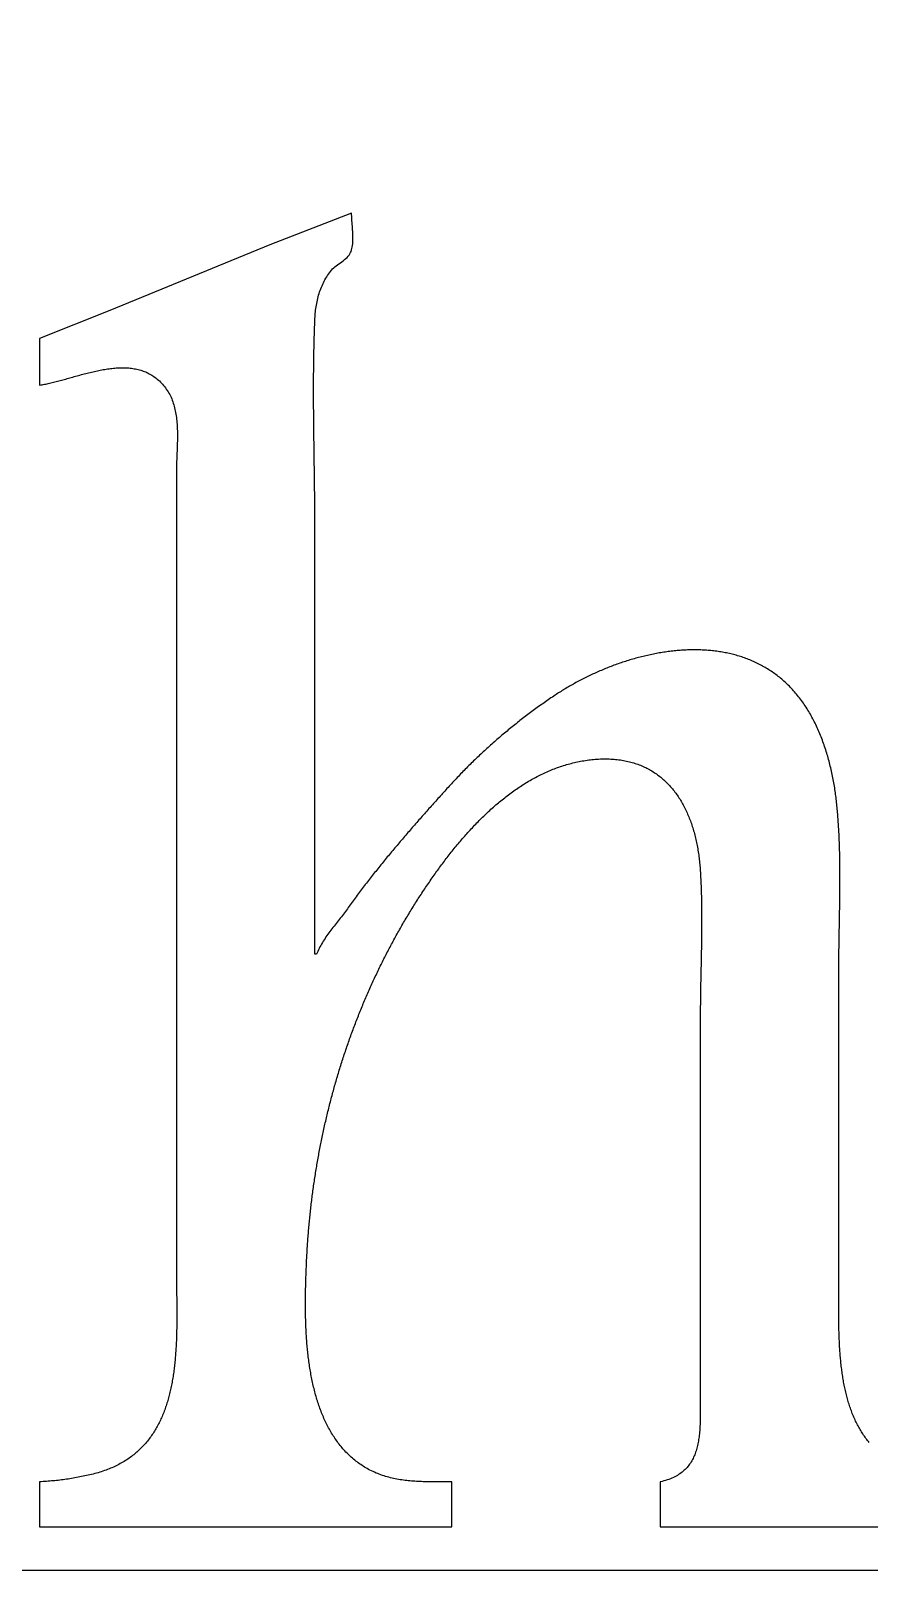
# Model space of a CAD drawing. Extents: x 0 to 3997, y 0 to 1531.
# Drawn here: x 512 to 1014, y 0 to 922 of the extents above; entities that cross this region are included whole.
import ezdxf

# ---------------------------------------------------------------- set-up
doc = ezdxf.new("R2010")
doc.units = 0
doc.layers.add('C159', color=159, linetype='CONTINUOUS')
doc.layers.add('C7', color=7, linetype='CONTINUOUS')

msp = doc.modelspace()

# ---------------------------------------------------------------- linework, layer by layer
at = {"layer": 'C159'}
for points in [[(692.0046, 778.9598), (692.6095, 779.629), (693.2833, 780.2783), (694.014, 780.9116), (694.7901, 781.5326), (695.5999, 782.1449), (696.4318, 782.7523), (697.2741, 783.3586), (698.115, 783.9674), (698.943, 784.5826), (699.7464, 785.2078), (700.5136, 785.8467), (701.2327, 786.5032), (701.8923, 787.1809), (702.4805, 787.8836), (702.9858, 788.6149), (703.3966, 789.3788), (703.7162, 790.1536), (703.9877, 790.9771), (704.2142, 791.8452), (704.3987, 792.7537), (704.5443, 793.6984), (704.6542, 794.6752), (704.7312, 795.68), (704.7785, 796.7084), (704.7993, 797.7565), (704.7964, 798.82), (704.7731, 799.8948), (704.7323, 800.9767), (704.6772, 802.0615), (704.6108, 803.1452), (704.5361, 804.2235), (704.4563, 805.2922), (704.3744, 806.3473), (704.2934, 807.3845), (704.2165, 808.3997), (704.1467, 809.3887), (704.0871, 810.3474), (704.0407, 811.2716), (704.0107, 812.1572), (704, 813), (655, 794), (559, 754.8002), (517, 738)], [(994.8294, 459), (994.7283, 459.9677), (994.6213, 460.9383), (994.5085, 461.9118), (994.3896, 462.888), (994.2648, 463.8665), (994.1339, 464.8474), (993.997, 465.8303), (993.8539, 466.8151), (993.7047, 467.8017), (993.5493, 468.7897), (993.3876, 469.7792), (993.2197, 470.7698), (993.0454, 471.7615), (992.8648, 472.7539), (992.6778, 473.747), (992.4843, 474.7405), (992.2843, 475.7344), (992.0778, 476.7283), (991.8648, 477.7222), (991.6451, 478.7157), (991.4188, 479.7089), (991.1859, 480.7014), (990.9461, 481.6931), (990.6997, 482.6839), (990.4464, 483.6734), (990.1862, 484.6617), (989.9192, 485.6484), (989.6453, 486.6334), (989.3644, 487.6165), (989.0764, 488.5975), (988.7814, 489.5763), (988.4794, 490.5527), (988.1702, 491.5264), (987.8538, 492.4974), (987.5302, 493.4654), (987.1994, 494.4302), (986.8612, 495.3917), (986.5158, 496.3498), (986.1629, 497.3041), (985.8027, 498.2545), (985.4349, 499.2009), (985.0597, 500.1431), (984.677, 501.0808), (984.2867, 502.014), (983.8887, 502.9424), (983.4832, 503.8658), (983.0699, 504.7841), (982.6488, 505.6971), (982.22, 506.6045), (981.7834, 507.5063), (981.3389, 508.4023), (980.8865, 509.2922), (980.4262, 510.1759), (979.9579, 511.0532), (979.4816, 511.9239), (978.9972, 512.7879), (978.5047, 513.6449), (978.004, 514.4948), (977.4952, 515.3374), (976.9782, 516.1725), (976.4529, 517), (975.9118, 517.8307), (975.3643, 518.6499), (974.8103, 519.4576), (974.25, 520.2539), (973.6834, 521.0388), (973.1105, 521.8124), (972.5315, 522.5746), (971.9463, 523.3257), (971.3551, 524.0656), (970.7578, 524.7943), (970.1547, 525.5119), (969.5456, 526.2185), (968.9307, 526.9141), (968.3101, 527.5988), (967.6838, 528.2726), (967.0518, 528.9356), (966.4143, 529.5878), (965.7712, 530.2292), (965.1227, 530.8599), (964.4688, 531.4801), (963.8096, 532.0896), (963.1451, 532.6886), (962.4753, 533.2771), (961.8005, 533.8551), (961.1205, 534.4228), (960.4355, 534.9801), (959.7455, 535.5272), (959.0506, 536.064), (958.3509, 536.5906), (957.6463, 537.1071), (956.9371, 537.6135), (956.2232, 538.1098), (955.5046, 538.5962), (954.7815, 539.0726), (954.054, 539.5391), (953.322, 539.9958), (952.5856, 540.4427), (951.8449, 540.8799), (951.1, 541.3073), (950.3509, 541.7252), (949.5977, 542.1334), (948.8404, 542.5321), (948.0791, 542.9213), (947.3138, 543.301), (946.5447, 543.6714), (945.7718, 544.0324), (944.9951, 544.3842), (944.2147, 544.7267), (943.4306, 545.0599), (942.643, 545.3841), (941.8518, 545.6992), (941.0572, 546.0052), (940.2592, 546.3022), (939.4579, 546.5903), (938.6533, 546.8694), (937.8454, 547.1398), (937.0344, 547.4013), (936.2204, 547.6541), (935.4032, 547.8982), (934.5831, 548.1337), (933.7601, 548.3605), (932.9342, 548.5789), (932.1056, 548.7887), (931.2742, 548.9901), (930.4401, 549.183), (929.6034, 549.3677), (928.7642, 549.544), (927.9225, 549.7121), (927.0783, 549.872), (926.2318, 550.0237), (925.383, 550.1674), (924.5319, 550.303), (923.6786, 550.4306), (922.8233, 550.5502), (921.9658, 550.662), (921.1063, 550.7659), (920.2449, 550.862), (919.3816, 550.9503), (918.5165, 551.031), (917.6496, 551.104), (916.781, 551.1694), (915.9107, 551.2273), (915.0389, 551.2776), (914.1656, 551.3206), (913.2908, 551.3561), (912.4146, 551.3842), (911.537, 551.4051), (910.6582, 551.4187), (909.7781, 551.4251), (908.8969, 551.4244), (908.0146, 551.4165), (907.1312, 551.4016), (906.2469, 551.3797), (905.3617, 551.3509), (904.4756, 551.3151), (903.5887, 551.2725), (902.701, 551.2231), (901.8127, 551.1669), (900.9238, 551.1041), (900.0343, 551.0346), (899.1443, 550.9584), (898.2539, 550.8758), (897.3631, 550.7866), (896.4721, 550.691), (895.5807, 550.5889), (894.6892, 550.4805), (893.7975, 550.3658), (892.9058, 550.2449), (892.014, 550.1177), (891.1223, 549.9844), (890.2307, 549.845), (889.3393, 549.6995), (888.4481, 549.5481), (887.5572, 549.3906), (886.6667, 549.2273), (885.7766, 549.0581), (884.8869, 548.8831), (883.9978, 548.7023), (883.1093, 548.5159), (882.2214, 548.3237), (881.3342, 548.126), (880.4479, 547.9227), (879.5623, 547.7139), (878.6777, 547.4997), (877.794, 547.28), (876.9113, 547.055), (876.0298, 546.8247), (875.1493, 546.5891), (874.2701, 546.3483), (873.3921, 546.1023), (872.5154, 545.8513), (871.6401, 545.5951), (870.7663, 545.334), (869.894, 545.0679), (869.0232, 544.7969), (868.154, 544.521), (867.2866, 544.2403), (866.4209, 543.9549), (865.5569, 543.6648), (864.6949, 543.37), (863.8348, 543.0705), (862.9766, 542.7666), (862.1205, 542.4581), (861.2666, 542.1451), (860.4147, 541.8277), (859.5652, 541.506), (858.7179, 541.18), (857.8729, 540.8497), (857.0304, 540.5151), (856.1903, 540.1765), (855.3528, 539.8337), (854.5178, 539.4868), (853.6855, 539.1359), (852.856, 538.7811), (852.0292, 538.4223), (851.2052, 538.0597), (850.3841, 537.6933), (849.566, 537.3231), (848.7509, 536.9492), (847.9389, 536.5716), (847.13, 536.1904), (846.3243, 535.8057), (845.5218, 535.4174), (844.7227, 535.0257), (843.927, 534.6305), (843.1347, 534.232), (842.3458, 533.8301), (841.5606, 533.425), (840.779, 533.0167), (840.001, 532.6052), (839.2268, 532.1906), (838.4564, 531.773), (837.6899, 531.3523), (836.9273, 530.9286), (836.1686, 530.502), (835.4141, 530.0726), (834.6636, 529.6403), (833.9173, 529.2053), (833.1752, 528.7675), (832.4374, 528.3271), (831.7039, 527.8841), (830.9748, 527.4385), (830.2503, 526.9903), (829.5302, 526.5397), (828.8147, 526.0867), (828.1039, 525.6313), (827.3978, 525.1736), (826.6965, 524.7137), (826, 524.2515), (825.1663, 523.6933), (824.3344, 523.1329), (823.5044, 522.5705), (822.6762, 522.0058), (821.8499, 521.439), (821.0253, 520.87), (820.2026, 520.2988), (819.3818, 519.7254), (818.5627, 519.1499), (817.7456, 518.5723), (816.9302, 517.9924), (816.1167, 517.4104), (815.3051, 516.8262), (814.4952, 516.2398), (813.6873, 515.6512), (812.8812, 515.0605), (812.0769, 514.4676), (811.2745, 513.8725), (810.4739, 513.2753), (809.6752, 512.6758), (808.8784, 512.0742), (808.0834, 511.4704), (807.2903, 510.8644), (806.4991, 510.2563), (805.7097, 509.6459), (804.9222, 509.0334), (804.1365, 508.4187), (803.3527, 507.8018), (802.5708, 507.1827), (801.7908, 506.5614), (801.0127, 505.938), (800.2364, 505.3123), (799.462, 504.6845), (798.6895, 504.0545), (797.9189, 503.4222), (797.1501, 502.7878), (796.3833, 502.1512), (795.6183, 501.5124), (794.8552, 500.8714), (794.0941, 500.2282), (793.3348, 499.5828), (792.5774, 498.9353), (791.8219, 498.2855), (791.0683, 497.6335), (790.3167, 496.9793), (789.5669, 496.323), (788.819, 495.6644), (788.073, 495.0036), (787.329, 494.3406), (786.5868, 493.6754), (785.8466, 493.0081), (785.1083, 492.3385), (784.3719, 491.6667), (783.6374, 490.9927), (782.9049, 490.3164), (782.1742, 489.638), (781.4455, 488.9574), (780.7187, 488.2746), (779.9939, 487.5895), (779.2709, 486.9023), (778.5499, 486.2128), (777.8309, 485.5211), (777.1138, 484.8272), (776.3986, 484.1311), (775.6853, 483.4328), (774.974, 482.7322), (774.2646, 482.0295), (773.5572, 481.3245), (772.8517, 480.6173), (772.1482, 479.9079), (771.4466, 479.1963), (770.747, 478.4824), (770.0493, 477.7664), (769.3536, 477.0481), (768.6598, 476.3276), (767.968, 475.6048), (767.2781, 474.8798), (766.5903, 474.1527), (765.9043, 473.4232), (765.2204, 472.6916), (764.5384, 471.9577), (763.8584, 471.2216), (763.1803, 470.4833), (762.5042, 469.7427), (761.8302, 469), (761.154, 468.2525), (760.4781, 467.5049), (759.8024, 466.7572), (759.127, 466.0093), (758.4518, 465.2612), (757.777, 464.5129), (757.1024, 463.7645), (756.4282, 463.0158), (755.7543, 462.2668), (755.0808, 461.5177), (754.4076, 460.7682), (753.7349, 460.0185), (753.0625, 459.2685), (752.3906, 458.5181), (751.719, 457.7675), (751.048, 457.0165), (750.3774, 456.2651), (749.7073, 455.5134), (749.0377, 454.7613), (748.3686, 454.0088), (747.7001, 453.2559), (747.0321, 452.5025), (746.3646, 451.7487), (745.6978, 450.9945), (745.0315, 450.2398), (744.3658, 449.4846), (743.7008, 448.7288), (743.0364, 447.9726), (742.3727, 447.2159), (741.7097, 446.4586), (741.0473, 445.7007), (740.3857, 444.9422), (739.7248, 444.1832), (739.0646, 443.4236), (738.4052, 442.6633), (737.7465, 441.9024), (737.0887, 441.1409), (736.4316, 440.3786), (735.7754, 439.6157), (735.12, 438.8522), (734.4654, 438.0879), (733.8117, 437.3228), (733.1589, 436.5571), (732.507, 435.7906), (731.856, 435.0233), (731.206, 434.2552), (730.5569, 433.4864), (729.9088, 432.7167), (729.2616, 431.9462), (728.6154, 431.1748), (727.9703, 430.4026), (727.3262, 429.6295), (726.6831, 428.8556), (726.0411, 428.0807), (725.4001, 427.3049), (724.7603, 426.5282), (724.1216, 425.7506), (723.4839, 424.9719), (722.8475, 424.1923), (722.2121, 423.4118), (721.578, 422.6302), (720.945, 421.8476), (720.3133, 421.0639), (719.6828, 420.2792), (719.0535, 419.4934), (718.4254, 418.7066), (717.7986, 417.9187), (717.1731, 417.1296), (716.5489, 416.3395), (715.9261, 415.5482), (715.3045, 414.7557), (714.6843, 413.9621), (714.0655, 413.1673), (713.448, 412.3713), (712.832, 411.574), (712.2173, 410.7756), (711.6041, 409.9759), (710.9923, 409.175), (710.382, 408.3728), (709.7732, 407.5692), (709.1659, 406.7644), (708.56, 405.9583), (707.9557, 405.1509), (707.3529, 404.3421), (706.7517, 403.5319), (706.1521, 402.7204), (705.554, 401.9075), (704.9576, 401.0932), (704.3627, 400.2774), (703.7696, 399.4602), (703.178, 398.6416), (702.5881, 397.8215), (702, 397), (701.4371, 396.2204), (700.8623, 395.44), (700.2767, 394.6585), (699.6815, 393.8757), (699.0777, 393.0915), (698.4666, 392.3057), (697.8492, 391.5181), (697.2268, 390.7287), (696.6004, 389.9372), (695.9712, 389.1435), (695.3403, 388.3473), (694.7089, 387.5486), (694.0781, 386.7472), (693.4491, 385.9429), (692.823, 385.1356), (692.201, 384.325), (691.5842, 383.5111), (690.9737, 382.6936), (690.3706, 381.8725), (689.7762, 381.0474), (689.1916, 380.2184), (688.6179, 379.3851), (688.0562, 378.5475), (687.5077, 377.7054), (686.9736, 376.8586), (686.4549, 376.007), (685.9529, 375.1503), (685.4686, 374.2885), (685.0032, 373.4214), (684.5579, 372.5487), (684.1338, 371.6704), (683.732, 370.7863), (683.3536, 369.8962), (683, 369), (682, 369), (682, 623), (681.9996, 623.9969), (681.9986, 624.994), (681.997, 625.9912), (681.9947, 626.9886), (681.9919, 627.9862), (681.9884, 628.9839), (681.9844, 629.9818), (681.9798, 630.9798), (681.9747, 631.978), (681.969, 632.9763), (681.9628, 633.9747), (681.9562, 634.9733), (681.949, 635.972), (681.9414, 636.9708), (681.9333, 637.9698), (681.9248, 638.9689), (681.9159, 639.9681), (681.9066, 640.9674), (681.8969, 641.9669), (681.8869, 642.9664), (681.8764, 643.9661), (681.8657, 644.9659), (681.8546, 645.9657), (681.8432, 646.9657), (681.8316, 647.9658), (681.8196, 648.966), (681.8075, 649.9663), (681.795, 650.9666), (681.7824, 651.9671), (681.7695, 652.9676), (681.7564, 653.9682), (681.7432, 654.9689), (681.7298, 655.9697), (681.7163, 656.9706), (681.7026, 657.9715), (681.6888, 658.9725), (681.6749, 659.9736), (681.661, 660.9747), (681.647, 661.9759), (681.6329, 662.9772), (681.6188, 663.9785), (681.6047, 664.9798), (681.5905, 665.9812), (681.5764, 666.9827), (681.5624, 667.9842), (681.5483, 668.9858), (681.5344, 669.9873), (681.5205, 670.989), (681.5067, 671.9906), (681.493, 672.9923), (681.4795, 673.994), (681.4661, 674.9958), (681.4528, 675.9975), (681.4398, 676.9993), (681.4269, 678.0011), (681.4142, 679.0029), (681.4018, 680.0048), (681.3896, 681.0066), (681.3776, 682.0085), (681.3659, 683.0103), (681.3545, 684.0122), (681.3435, 685.014), (681.3327, 686.0159), (681.3223, 687.0177), (681.3122, 688.0195), (681.3024, 689.0214), (681.2931, 690.0232), (681.2842, 691.0249), (681.2757, 692.0267), (681.2676, 693.0284), (681.2599, 694.0302), (681.2528, 695.0318), (681.2461, 696.0335), (681.2399, 697.0351), (681.2342, 698.0367), (681.229, 699.0382), (681.2244, 700.0397), (681.2203, 701.0412), (681.2168, 702.0426), (681.2139, 703.044), (681.2116, 704.0453), (681.21, 705.0465), (681.209, 706.0477), (681.2086, 707.0488), (681.2089, 708.0499), (681.2099, 709.0509), (681.2116, 710.0518), (681.214, 711.0526), (681.2171, 712.0534), (681.221, 713.0541), (681.2257, 714.0547), (681.2311, 715.0553), (681.2374, 716.0557), (681.2444, 717.0561), (681.2523, 718.0563), (681.261, 719.0565), (681.2706, 720.0566), (681.2811, 721.0566), (681.2925, 722.0564), (681.3048, 723.0562), (681.318, 724.0559), (681.3322, 725.0554), (681.3473, 726.0548), (681.3634, 727.0541), (681.3804, 728.0533), (681.3985, 729.0524), (681.4176, 730.0514), (681.4378, 731.0502), (681.459, 732.0489), (681.4813, 733.0474), (681.5046, 734.0459), (681.5291, 735.0441), (681.5547, 736.0423), (681.5814, 737.0403), (681.6092, 738.0381), (681.6383, 739.0358), (681.6685, 740.0334), (681.6999, 741.0308), (681.7326, 742.028), (681.7664, 743.0251), (681.8015, 744.022), (681.8379, 745.0188), (681.8755, 746.0154), (681.9145, 747.0118), (681.9547, 748.008), (681.9963, 749.0041), (682.0393, 750), (682.0906, 751.0058), (682.1566, 752.0117), (682.2378, 753.017), (682.3344, 754.0214), (682.4468, 755.0243), (682.5753, 756.0253), (682.7202, 757.0237), (682.8819, 758.0192), (683.0607, 759.0112), (683.257, 759.9993), (683.4711, 760.983), (683.7032, 761.9616), (683.9539, 762.9349), (684.2233, 763.9022), (684.5119, 764.8631), (684.8199, 765.8171), (685.1477, 766.7636), (685.4957, 767.7023), (685.8641, 768.6325), (686.2534, 769.5538), (686.6637, 770.4658), (687.0956, 771.3679), (687.5493, 772.2595), (688.0251, 773.1403), (688.5235, 774.0098), (689.0446, 774.8673), (689.589, 775.7125), (690.1568, 776.5449), (690.7484, 777.3639), (691.3642, 778.169), (692.0046, 778.9599)], [(517, 738), (517, 710), (517.7143, 710.1115), (518.4368, 710.2332), (519.1671, 710.3646), (519.9052, 710.5054), (520.6508, 710.655), (521.4036, 710.813), (522.1636, 710.9791), (522.9304, 711.1529), (523.7039, 711.3339), (524.4838, 711.5216), (525.27, 711.7158), (526.0622, 711.916), (526.8602, 712.1217), (527.6639, 712.3326), (528.473, 712.5482), (529.2873, 712.7681), (530.1066, 712.9919), (530.9307, 713.2193), (531.7594, 713.4497), (532.5925, 713.6827), (533.4297, 713.918), (534.2709, 714.1552), (535.1159, 714.3938), (535.9644, 714.6333), (536.8163, 714.8735), (537.6713, 715.1138), (538.5292, 715.3539), (539.3898, 715.5934), (540.2529, 715.8317), (541.1184, 716.0686), (541.9859, 716.3036), (542.8554, 716.5363), (543.7265, 716.7662), (544.5991, 716.993), (545.4729, 717.2163), (546.3478, 717.4356), (547.2236, 717.6505), (548.1, 717.8606), (548.9768, 718.0654), (549.8539, 718.2647), (550.7309, 718.4579), (551.6078, 718.6446), (552.4843, 718.8245), (553.3602, 718.9971), (554.2353, 719.1619), (555.1093, 719.3187), (555.9822, 719.4669), (556.8536, 719.6062), (557.7233, 719.7361), (558.5912, 719.8563), (559.4571, 719.9662), (560.3206, 720.0656), (561.1818, 720.1539), (562.0402, 720.2308), (562.8957, 720.2958), (563.7482, 720.3486), (564.5973, 720.3887), (565.4429, 720.4157), (566.2848, 720.4292), (567.1228, 720.4288), (567.9567, 720.4141), (568.7862, 720.3845), (569.6112, 720.3399), (570.4314, 720.2796), (571.2466, 720.2034), (572.0567, 720.1107), (572.8613, 720.0012), (573.6604, 719.8745), (574.4537, 719.7301), (575.2411, 719.5677), (576.0221, 719.3867), (576.7968, 719.1869), (577.5649, 718.9678), (578.3261, 718.7289), (579.0802, 718.4699), (579.8272, 718.1903), (580.5666, 717.8898), (581.2984, 717.5679), (582.0224, 717.2241), (582.7382, 716.8582), (583.4458, 716.4696), (584.1449, 716.058), (584.8352, 715.623), (585.5167, 715.164), (586.189, 714.6808), (586.852, 714.1728), (587.5055, 713.6398), (588.1493, 713.0812), (588.783, 712.4967), (589.4067, 711.8858), (590.02, 711.2481), (590.6227, 710.5833), (591.2146, 709.8908), (591.7955, 709.1703), (592.3653, 708.4214), (592.9236, 707.6437), (593.4703, 706.8367), (594.0053, 706), (594.4833, 705.2), (594.9343, 704.384), (595.3592, 703.5526), (595.7585, 702.7063), (596.1331, 701.8458), (596.4836, 700.9717), (596.8108, 700.0845), (597.1153, 699.1849), (597.3979, 698.2735), (597.6594, 697.3508), (597.9004, 696.4175), (598.1216, 695.4742), (598.3238, 694.5214), (598.5077, 693.5598), (598.674, 692.59), (598.8235, 691.6125), (598.9568, 690.628), (599.0747, 689.6371), (599.1778, 688.6403), (599.267, 687.6383), (599.3429, 686.6317), (599.4062, 685.621), (599.4577, 684.6069), (599.4981, 683.5899), (599.5281, 682.5708), (599.5484, 681.55), (599.5598, 680.5281), (599.5629, 679.5058), (599.5586, 678.4837), (599.5474, 677.4624), (599.5301, 676.4424), (599.5075, 675.4243), (599.4802, 674.4089), (599.449, 673.3966), (599.4147, 672.3881), (599.3778, 671.3839), (599.3392, 670.3847), (599.2995, 669.3911), (599.2595, 668.4036), (599.2199, 667.4229), (599.1814, 666.4496), (599.1447, 665.4842), (599.1106, 664.5274), (599.0798, 663.5797), (599.053, 662.6418), (599.0309, 661.7143), (599.0142, 660.7978), (599.0036, 659.8928), (599, 659), (599, 553), (599, 179), (599.0006, 178.1737), (599.0026, 177.3437), (599.0058, 176.51), (599.0102, 175.6726), (599.0156, 174.8318), (599.0219, 173.9875), (599.029, 173.1398), (599.0369, 172.2889), (599.0454, 171.4349), (599.0545, 170.5778), (599.0641, 169.7176), (599.0741, 168.8546), (599.0843, 167.9888), (599.0947, 167.1203), (599.1052, 166.2492), (599.1157, 165.3755), (599.1261, 164.4993), (599.1363, 163.6209), (599.1463, 162.7401), (599.1558, 161.8572), (599.1649, 160.9722), (599.1734, 160.0852), (599.1813, 159.1963), (599.1884, 158.3055), (599.1947, 157.4131), (599.2, 156.519), (599.2043, 155.6233), (599.2075, 154.7262), (599.2094, 153.8278), (599.2101, 152.928), (599.2093, 152.0271), (599.207, 151.1251), (599.2031, 150.222), (599.1976, 149.3181), (599.1902, 148.4133), (599.181, 147.5078), (599.1698, 146.6016), (599.1566, 145.6949), (599.1412, 144.7877), (599.1235, 143.8801), (599.1035, 142.9723), (599.081, 142.0642), (599.056, 141.156), (599.0284, 140.2478), (598.9981, 139.3397), (598.965, 138.4317), (598.9289, 137.524), (598.8899, 136.6166), (598.8477, 135.7097), (598.8024, 134.8032), (598.7537, 133.8974), (598.7017, 132.9923), (598.6463, 132.0879), (598.5872, 131.1845), (598.5245, 130.282), (598.4581, 129.3806), (598.3878, 128.4803), (598.3136, 127.5812), (598.2353, 126.6835), (598.1529, 125.7872), (598.0663, 124.8924), (597.9754, 123.9992), (597.8801, 123.1076), (597.7802, 122.2179), (597.6758, 121.33), (597.5667, 120.4441), (597.4528, 119.5602), (597.334, 118.6785), (597.2103, 117.799), (597.0815, 116.9218), (596.9475, 116.047), (596.8083, 115.1746), (596.6637, 114.3049), (596.5137, 113.4379), (596.3582, 112.5736), (596.197, 111.7122), (596.0301, 110.8537), (595.8574, 109.9982), (595.6788, 109.1459), (595.4942, 108.2968), (595.3035, 107.4509), (595.1066, 106.6085), (594.9034, 105.7696), (594.6939, 104.9342), (594.4779, 104.1025), (594.2553, 103.2745), (594.026, 102.4504), (593.79, 101.6302), (593.5472, 100.8141), (593.2974, 100.002), (593.0406, 99.1942), (592.7766, 98.3906), (592.5055, 97.5914), (592.227, 96.7967), (591.9411, 96.0065), (591.6477, 95.221), (591.3468, 94.4403), (591.0381, 93.6643), (590.7216, 92.8933), (590.3973, 92.1273), (590.065, 91.3664), (589.7246, 90.6107), (589.3761, 89.8602), (589.0193, 89.1152), (588.6542, 88.3755), (588.2807, 87.6415), (587.8986, 86.913), (587.5079, 86.1903), (587.1084, 85.4734), (586.7002, 84.7624), (586.283, 84.0575), (585.8569, 83.3586), (585.4216, 82.6658), (584.9771, 81.9794), (584.5234, 81.2993), (584.0603, 80.6256), (583.5877, 79.9585), (583.1056, 79.298), (582.6138, 78.6442), (582.1123, 77.9972), (581.6009, 77.3571), (581.0795, 76.724), (580.5482, 76.098), (580.0067, 75.4791), (579.455, 74.8675), (578.8929, 74.2633), (578.3205, 73.6664), (577.7376, 73.0771), (577.144, 72.4954), (576.5398, 71.9214), (575.9248, 71.3552), (575.2989, 70.7969), (574.6621, 70.2466), (574.0142, 69.7043), (573.3551, 69.1702), (572.6848, 68.6443), (572.0031, 68.1267), (571.31, 67.6176), (570.6053, 67.1169), (569.8891, 66.6249), (569.1611, 66.1416), (568.4213, 65.667), (567.6696, 65.2013), (566.9059, 64.7446), (566.1301, 64.2969), (565.3421, 63.8584), (564.5418, 63.4291), (563.7291, 63.0091), (562.904, 62.5985), (562.0663, 62.1974), (561.216, 61.8059), (560.3529, 61.4241), (559.4769, 61.0521), (558.5881, 60.6899), (557.6861, 60.3377), (556.7711, 59.9955), (555.8428, 59.6634), (554.9013, 59.3415), (553.9463, 59.03), (552.9778, 58.7288), (551.9957, 58.4381), (551, 58.1581), (550.0304, 57.8963), (549.0573, 57.6415), (548.0808, 57.3937), (547.101, 57.1527), (546.1181, 56.9185), (545.1324, 56.6912), (544.1438, 56.4707), (543.1526, 56.257), (542.159, 56.05), (541.1632, 55.8498), (540.1652, 55.6563), (539.1652, 55.4694), (538.1635, 55.2892), (537.1601, 55.1157), (536.1553, 54.9487), (535.1491, 54.7884), (534.1419, 54.6346), (533.1336, 54.4873), (532.1245, 54.3466), (531.1147, 54.2123), (530.1045, 54.0845), (529.0939, 53.9632), (528.0832, 53.8482), (527.0724, 53.7397), (526.0618, 53.6375), (525.0515, 53.5416), (524.0417, 53.4521), (523.0325, 53.3688), (522.0241, 53.2918), (521.0167, 53.2211), (520.0104, 53.1565), (519.0054, 53.0982), (518.0019, 53.046), (517, 53), (517, 26), (764, 26), (764, 53), (762.996, 52.9988), (761.9916, 52.9958), (760.9868, 52.9913), (759.9818, 52.9858), (758.9766, 52.9798), (757.9714, 52.9739), (756.9661, 52.9684), (755.9609, 52.9638), (754.9559, 52.9607), (753.9512, 52.9595), (752.9468, 52.9606), (751.9428, 52.9647), (750.9395, 52.9721), (749.9367, 52.9833), (748.9346, 52.9988), (747.9334, 53.0191), (746.933, 53.0447), (745.9336, 53.076), (744.9353, 53.1136), (743.9381, 53.1579), (742.9422, 53.2093), (741.9476, 53.2684), (740.9544, 53.3357), (739.9627, 53.4116), (738.9727, 53.4966), (737.9843, 53.5912), (736.9977, 53.6958), (736.0129, 53.811), (735.0302, 53.9372), (734.0494, 54.075), (733.0708, 54.2247), (732.0944, 54.3868), (731.1203, 54.562), (730.1486, 54.7505), (729.1794, 54.953), (728.2128, 55.1698), (727.2488, 55.4015), (726.2876, 55.6485), (725.3293, 55.9114), (724.3738, 56.1906), (723.4214, 56.4865), (722.4721, 56.7997), (721.5259, 57.1307), (720.5831, 57.4798), (719.6436, 57.8477), (718.7076, 58.2348), (717.7752, 58.6415), (716.8463, 59.0684), (715.9212, 59.5159), (715, 59.9845), (714.1763, 60.4227), (713.364, 60.8723), (712.5632, 61.3334), (711.7736, 61.8056), (710.9953, 62.289), (710.2281, 62.7833), (709.472, 63.2885), (708.7268, 63.8044), (707.9926, 64.3309), (707.2692, 64.8679), (706.5566, 65.4153), (705.8547, 65.9729), (705.1633, 66.5406), (704.4825, 67.1183), (703.8122, 67.7059), (703.1522, 68.3032), (702.5026, 68.9101), (701.8631, 69.5265), (701.2338, 70.1522), (700.6146, 70.7872), (700.0053, 71.4314), (699.406, 72.0845), (698.8165, 72.7465), (698.2368, 73.4172), (697.6667, 74.0965), (697.1063, 74.7844), (696.5553, 75.4806), (696.0139, 76.1851), (695.4818, 76.8977), (694.959, 77.6183), (694.4455, 78.3468), (693.941, 79.083), (693.4457, 79.8269), (692.9593, 80.5782), (692.4819, 81.337), (692.0133, 82.103), (691.5534, 82.8761), (691.1023, 83.6563), (690.6597, 84.4433), (690.2257, 85.2371), (689.8001, 86.0376), (689.3829, 86.8445), (688.974, 87.6578), (688.5734, 88.4774), (688.1808, 89.3032), (687.7964, 90.1349), (687.4199, 90.9726), (687.0514, 91.816), (686.6906, 92.6651), (686.3377, 93.5197), (685.9924, 94.3797), (685.6548, 95.2449), (685.3246, 96.1153), (685.0019, 96.9908), (684.6866, 97.8711), (684.3786, 98.7562), (684.0779, 99.646), (683.7842, 100.5403), (683.4977, 101.439), (683.2181, 102.342), (682.9454, 103.2491), (682.6796, 104.1603), (682.4205, 105.0754), (682.1682, 105.9942), (681.9224, 106.9168), (681.6832, 107.8428), (681.4504, 108.7723), (681.224, 109.7051), (681.0039, 110.641), (680.79, 111.58), (680.5822, 112.5219), (680.3806, 113.4666), (680.1849, 114.4139), (679.9951, 115.3638), (679.8112, 116.3161), (679.633, 117.2707), (679.4606, 118.2275), (679.2937, 119.1864), (679.1323, 120.1471), (678.9765, 121.1097), (678.8259, 122.0739), (678.6807, 123.0397), (678.5407, 124.0069), (678.4059, 124.9755), (678.2761, 125.9452), (678.1514, 126.9159), (678.0315, 127.8876), (677.9165, 128.8601), (677.8062, 129.8333), (677.7006, 130.8071), (677.5996, 131.7813), (677.5032, 132.7558), (677.4112, 133.7304), (677.3236, 134.7052), (677.2403, 135.6799), (677.1612, 136.6544), (677.0863, 137.6286), (677.0154, 138.6024), (676.9485, 139.5756), (676.8856, 140.5481), (676.8264, 141.5199), (676.7711, 142.4907), (676.7194, 143.4604), (676.6713, 144.429), (676.6268, 145.3963), (676.5857, 146.3621), (676.548, 147.3264), (676.5136, 148.2891), (676.4824, 149.2499), (676.4544, 150.2088), (676.4294, 151.1657), (676.4074, 152.1204), (676.3883, 153.0728), (676.3721, 154.0228), (676.3587, 154.9703), (676.3479, 155.9151), (676.3397, 156.8571), (676.3341, 157.7962), (676.3309, 158.7322), (676.3301, 159.6651), (676.3316, 160.5947), (676.3353, 161.521), (676.3412, 162.4436), (676.3491, 163.3627), (676.359, 164.2779), (676.3709, 165.1892), (676.3846, 166.0965), (676.4, 166.9997), (676.4172, 167.8986), (676.4359, 168.7931), (676.4562, 169.683), (676.4779, 170.5683), (676.501, 171.4489), (676.5254, 172.3245), (676.551, 173.1951), (676.5778, 174.0606), (676.6056, 174.9208), (676.6345, 175.7756), (676.6642, 176.6249), (676.6948, 177.4686), (676.7262, 178.3065), (676.7582, 179.1385), (676.7909, 179.9645), (676.8241, 180.7844), (676.8577, 181.598), (676.8917, 182.4052), (676.926, 183.2059), (676.9606, 184), (677.0048, 184.9874), (677.0511, 185.9748), (677.0994, 186.9621), (677.1497, 187.9493), (677.202, 188.9364), (677.2564, 189.9234), (677.3128, 190.9103), (677.3712, 191.8972), (677.4316, 192.8838), (677.494, 193.8704), (677.5585, 194.8568), (677.625, 195.8432), (677.6936, 196.8293), (677.7642, 197.8154), (677.8368, 198.8013), (677.9114, 199.787), (677.9881, 200.7726), (678.0668, 201.7581), (678.1475, 202.7433), (678.2302, 203.7284), (678.315, 204.7133), (678.4019, 205.6981), (678.4907, 206.6827), (678.5816, 207.667), (678.6746, 208.6512), (678.7696, 209.6352), (678.8666, 210.619), (678.9656, 211.6025), (679.0667, 212.5859), (679.1699, 213.569), (679.2751, 214.5519), (679.3823, 215.5346), (679.4916, 216.517), (679.6029, 217.4992), (679.7162, 218.4812), (679.8317, 219.4629), (679.9491, 220.4444), (680.0686, 221.4256), (680.1902, 222.4065), (680.3138, 223.3872), (680.4394, 224.3676), (680.5671, 225.3477), (680.6968, 226.3275), (680.8286, 227.3071), (680.9625, 228.2863), (681.0984, 229.2653), (681.2364, 230.2439), (681.3764, 231.2222), (681.5185, 232.2003), (681.6626, 233.178), (681.8088, 234.1554), (681.957, 235.1324), (682.1073, 236.1091), (682.2597, 237.0855), (682.4141, 238.0615), (682.5706, 239.0372), (682.7291, 240.0126), (682.8897, 240.9875), (683.0524, 241.9621), (683.2172, 242.9364), (683.384, 243.9103), (683.5528, 244.8837), (683.7238, 245.8568), (683.8968, 246.8296), (684.0718, 247.8019), (684.249, 248.7738), (684.4282, 249.7453), (684.6095, 250.7164), (684.7928, 251.6872), (684.9782, 252.6574), (685.1657, 253.6273), (685.3553, 254.5967), (685.5469, 255.5657), (685.7406, 256.5343), (685.9364, 257.5024), (686.1343, 258.4701), (686.3342, 259.4373), (686.5363, 260.404), (686.7404, 261.3703), (686.9465, 262.3361), (687.1548, 263.3015), (687.3651, 264.2664), (687.5776, 265.2307), (687.7921, 266.1946), (688.0086, 267.1581), (688.2273, 268.121), (688.4481, 269.0834), (688.6709, 270.0453), (688.8958, 271.0067), (689.1229, 271.9675), (689.352, 272.9279), (689.5832, 273.8877), (689.8164, 274.847), (690.0518, 275.8057), (690.2893, 276.7639), (690.5288, 277.7216), (690.7705, 278.6787), (691.0142, 279.6352), (691.26, 280.5912), (691.508, 281.5466), (691.758, 282.5014), (692.0101, 283.4557), (692.2643, 284.4094), (692.5206, 285.3625), (692.779, 286.3149), (693.0395, 287.2668), (693.3021, 288.2181), (693.5669, 289.1688), (693.8337, 290.1189), (694.1026, 291.0684), (694.3736, 292.0172), (694.6467, 292.9654), (694.9219, 293.913), (695.1993, 294.8599), (695.4787, 295.8062), (695.7602, 296.7519), (696.0439, 297.6968), (696.3296, 298.6412), (696.6175, 299.5849), (696.9075, 300.5279), (697.1996, 301.4702), (697.4938, 302.4118), (697.7901, 303.3528), (698.0885, 304.2931), (698.389, 305.2327), (698.6917, 306.1716), (698.9965, 307.1098), (699.3033, 308.0473), (699.6123, 308.984), (699.9235, 309.9201), (700.2367, 310.8554), (700.552, 311.79), (700.8695, 312.7239), (701.1891, 313.657), (701.5108, 314.5894), (701.8346, 315.5211), (702.1606, 316.452), (702.4887, 317.3821), (702.8189, 318.3115), (703.1512, 319.2401), (703.4857, 320.1679), (703.8223, 321.095), (704.161, 322.0213), (704.5018, 322.9467), (704.8448, 323.8714), (705.1899, 324.7953), (705.5371, 325.7184), (705.8865, 326.6407), (706.2379, 327.5622), (706.5916, 328.4829), (706.9473, 329.4027), (707.3052, 330.3217), (707.6652, 331.2399), (708.0274, 332.1572), (708.3917, 333.0737), (708.7581, 333.9894), (709.1267, 334.9042), (709.4974, 335.8181), (709.8702, 336.7312), (710.2452, 337.6434), (710.6224, 338.5547), (711.0016, 339.4652), (711.383, 340.3748), (711.7666, 341.2835), (712.1523, 342.1913), (712.5401, 343.0982), (712.9301, 344.0042), (713.3223, 344.9093), (713.7165, 345.8135), (714.113, 346.7168), (714.5116, 347.6191), (714.9123, 348.5205), (715.3152, 349.421), (715.7202, 350.3206), (716.1274, 351.2192), (716.5367, 352.1168), (716.9482, 353.0136), (717.3618, 353.9093), (717.7776, 354.8041), (718.1956, 355.6979), (718.6157, 356.5908), (719.0379, 357.4827), (719.4624, 358.3736), (719.8889, 359.2635), (720.3177, 360.1524), (720.7486, 361.0403), (721.1816, 361.9272), (721.6168, 362.8132), (722.0542, 363.6981), (722.4938, 364.582), (722.9355, 365.4648), (723.3793, 366.3467), (723.8254, 367.2275), (724.2736, 368.1072), (724.724, 368.986), (725.1765, 369.8636), (725.6312, 370.7403), (726.0881, 371.6159), (726.5471, 372.4904), (727.0083, 373.3638), (727.4717, 374.2362), (727.9373, 375.1075), (728.405, 375.9777), (728.8749, 376.8469), (729.347, 377.7149), (729.8212, 378.5818), (730.2977, 379.4477), (730.7763, 380.3124), (731.2571, 381.176), (731.74, 382.0386), (732.2252, 382.9), (732.7125, 383.7602), (733.202, 384.6193), (733.6937, 385.4773), (734.1875, 386.3342), (734.6836, 387.1899), (735.1818, 388.0445), (735.6822, 388.8979), (736.1848, 389.7501), (736.6896, 390.6012), (737.1966, 391.4511), (737.7057, 392.2998), (738.2171, 393.1474), (738.7306, 393.9937), (739.2463, 394.8389), (739.7642, 395.6829), (740.2843, 396.5257), (740.8066, 397.3672), (741.3311, 398.2076), (741.8578, 399.0467), (742.3867, 399.8846), (742.9177, 400.7213), (743.451, 401.5568), (743.9865, 402.391), (744.5241, 403.224), (745.064, 404.0558), (745.606, 404.8862), (746.1503, 405.7155), (746.6967, 406.5435), (747.2454, 407.3702), (747.7963, 408.1956), (748.3493, 409.0198), (748.9046, 409.8427), (749.462, 410.6643), (750.0217, 411.4846), (750.5836, 412.3036), (751.1477, 413.1213), (751.714, 413.9377), (752.2825, 414.7528), (752.8532, 415.5666), (753.4261, 416.379), (754.0012, 417.1901), (754.5786, 418), (755.1218, 418.7576), (755.6685, 419.5156), (756.2188, 420.274), (756.7727, 421.0327), (757.3301, 421.7916), (757.8911, 422.5505), (758.4557, 423.3093), (759.0238, 424.0681), (759.5954, 424.8266), (760.1707, 425.5849), (760.7494, 426.3427), (761.3318, 427.1), (761.9176, 427.8567), (762.5071, 428.6128), (763.1001, 429.368), (763.6966, 430.1223), (764.2967, 430.8757), (764.9004, 431.628), (765.5076, 432.3791), (766.1184, 433.1289), (766.7327, 433.8774), (767.3506, 434.6244), (767.9721, 435.3699), (768.5971, 436.1137), (769.2256, 436.8557), (769.8577, 437.596), (770.4934, 438.3342), (771.1326, 439.0705), (771.7754, 439.8046), (772.4217, 440.5365), (773.0716, 441.2661), (773.725, 441.9933), (774.382, 442.7179), (775.0425, 443.44), (775.7066, 444.1593), (776.3743, 444.8758), (777.0455, 445.5895), (777.7202, 446.3002), (778.3985, 447.0077), (779.0804, 447.7121), (779.7658, 448.4133), (780.4548, 449.111), (781.1473, 449.8053), (781.8433, 450.496), (782.543, 451.1831), (783.2461, 451.8664), (783.9529, 452.5459), (784.6632, 453.2214), (785.377, 453.8929), (786.0944, 454.5602), (786.8153, 455.2234), (787.5398, 455.8821), (788.2678, 456.5365), (788.9994, 457.1864), (789.7346, 457.8316), (790.4733, 458.4721), (791.2155, 459.1079), (791.9613, 459.7387), (792.7107, 460.3645), (793.4636, 460.9853), (794.22, 461.6008), (794.98, 462.2111), (795.7436, 462.816), (796.5107, 463.4154), (797.2813, 464.0093), (798.0555, 464.5975), (798.8333, 465.1799), (799.6146, 465.7565), (800.3994, 466.3271), (801.1878, 466.8917), (801.9798, 467.4501), (802.7753, 468.0023), (803.5743, 468.5482), (804.3769, 469.0876), (805.1831, 469.6205), (805.9928, 470.1468), (806.806, 470.6664), (807.6228, 471.1792), (808.4431, 471.6851), (809.267, 472.1839), (810.0945, 472.6757), (810.9255, 473.1603), (811.76, 473.6375), (812.5981, 474.1074), (813.4397, 474.5699), (814.2849, 475.0247), (815.1336, 475.4719), (815.9859, 475.9113), (816.8417, 476.3429), (817.7011, 476.7665), (818.564, 477.182), (819.4305, 477.5894), (820.3005, 477.9885), (821.174, 478.3793), (822.0511, 478.7617), (822.9318, 479.1356), (823.816, 479.5008), (824.7037, 479.8573), (825.595, 480.205), (826.4899, 480.5437), (827.3882, 480.8735), (828.2902, 481.1942), (829.1956, 481.5056), (830.1047, 481.8078), (831.0172, 482.1005), (831.9333, 482.3838), (832.853, 482.6575), (833.7762, 482.9216), (834.7029, 483.1758), (835.6332, 483.4202), (836.5671, 483.6546), (837.5045, 483.879), (838.4454, 484.0932), (839.3899, 484.2972), (840.3379, 484.4908), (841.2894, 484.674), (842.2445, 484.8466), (843.2032, 485.0086), (844.1654, 485.1599), (845.1311, 485.3004), (846.1004, 485.4299), (847.0732, 485.5484), (848.0496, 485.6558), (849.0295, 485.752), (850.013, 485.8369), (851, 485.9105)], [(851, 485.9104), (852.0749, 485.9765), (853.1393, 486.0271), (854.1931, 486.0622), (855.2364, 486.0818), (856.2691, 486.0862), (857.2914, 486.0754), (858.3032, 486.0495), (859.3047, 486.0087), (860.2957, 485.9531), (861.2764, 485.8828), (862.2468, 485.798), (863.2069, 485.6986), (864.1567, 485.585), (865.0963, 485.4571), (866.0257, 485.3151), (866.945, 485.1591), (867.8541, 484.9892), (868.7532, 484.8055), (869.6421, 484.6083), (870.5211, 484.3975), (871.39, 484.1733), (872.249, 483.9358), (873.098, 483.6851), (873.9371, 483.4214), (874.7664, 483.1447), (875.5858, 482.8553), (876.3953, 482.5531), (877.1951, 482.2383), (877.9852, 481.9111), (878.7655, 481.5715), (879.5362, 481.2197), (880.2972, 480.8558), (881.0485, 480.4799), (881.7903, 480.0921), (882.5225, 479.6925), (883.2452, 479.2813), (883.9584, 478.8585), (884.6621, 478.4244), (885.3564, 477.9789), (886.0412, 477.5223), (886.7167, 477.0546), (887.3829, 476.576), (888.0398, 476.0865), (888.6873, 475.5863), (889.3257, 475.0756), (889.9548, 474.5544), (890.5747, 474.0228), (891.1855, 473.481), (891.7871, 472.929), (892.3797, 472.3671), (892.9632, 471.7952), (893.5377, 471.2136), (894.1032, 470.6224), (894.6597, 470.0216), (895.2073, 469.4114), (895.746, 468.7918), (896.2759, 468.1631), (896.7968, 467.5254), (897.309, 466.8787), (897.8124, 466.2231), (898.3071, 465.5589), (898.7931, 464.886), (899.2704, 464.2047), (899.739, 463.515), (900.199, 462.8171), (900.6504, 462.111), (901.0933, 461.3969), (901.5277, 460.6749), (901.9536, 459.9452), (902.371, 459.2078), (902.7799, 458.4628), (903.1805, 457.7105), (903.5728, 456.9508), (903.9566, 456.1839), (904.3322, 455.41), (904.6995, 454.6291), (905.0586, 453.8414), (905.4095, 453.0469), (905.7522, 452.2459), (906.0868, 451.4383), (906.4132, 450.6244), (906.7316, 449.8043), (907.0419, 448.978), (907.3442, 448.1457), (907.6385, 447.3075), (907.9248, 446.4635), (908.2033, 445.6138), (908.4738, 444.7586), (908.7365, 443.898), (908.9913, 443.032), (909.2384, 442.1609), (909.4777, 441.2847), (909.7092, 440.4035), (909.9331, 439.5175), (910.1493, 438.6267), (910.3578, 437.7314), (910.5587, 436.8315), (910.7521, 435.9273), (910.9379, 435.0188), (911.1162, 434.1062), (911.287, 433.1896), (911.4504, 432.269), (911.6063, 431.3447), (911.7549, 430.4167), (911.8961, 429.4851), (912.03, 428.5502), (912.1565, 427.6118), (912.2759, 426.6703), (912.388, 425.7257), (912.4929, 424.7782), (912.5906, 423.8278), (912.6812, 422.8746), (912.7647, 421.9188), (912.8411, 420.9606), (912.9105, 420), (912.9768, 419.0095), (913.0401, 418.0184), (913.1005, 417.0268), (913.1581, 416.0346), (913.2129, 415.0418), (913.2649, 414.0485), (913.3142, 413.0546), (913.3608, 412.0602), (913.4049, 411.0653), (913.4464, 410.07), (913.4854, 409.0741), (913.5219, 408.0778), (913.556, 407.081), (913.5878, 406.0837), (913.6173, 405.0861), (913.6445, 404.088), (913.6695, 403.0895), (913.6924, 402.0907), (913.7132, 401.0915), (913.732, 400.0919), (913.7487, 399.0919), (913.7635, 398.0916), (913.7765, 397.091), (913.7875, 396.0901), (913.7968, 395.0889), (913.8044, 394.0874), (913.8102, 393.0857), (913.8145, 392.0837), (913.8171, 391.0814), (913.8182, 390.0789), (913.8178, 389.0763), (913.816, 388.0734), (913.8128, 387.0703), (913.8083, 386.067), (913.8025, 385.0636), (913.7955, 384.06), (913.7873, 383.0563), (913.7779, 382.0525), (913.7675, 381.0486), (913.7561, 380.0445), (913.7437, 379.0404), (913.7303, 378.0362), (913.7161, 377.032), (913.7011, 376.0277), (913.6853, 375.0234), (913.6687, 374.0191), (913.6516, 373.0148), (913.6337, 372.0105), (913.6154, 371.0062), (913.5965, 370.0019), (913.5771, 368.9977), (913.5574, 367.9936), (913.5372, 366.9896), (913.5168, 365.9856), (913.4961, 364.9817), (913.4752, 363.978), (913.4541, 362.9744), (913.4329, 361.9709), (913.4117, 360.9676), (913.3904, 359.9645), (913.3692, 358.9615), (913.3481, 357.9587), (913.3272, 356.9562), (913.3064, 355.9539), (913.2859, 354.9518), (913.2657, 353.9499), (913.2458, 352.9484), (913.2263, 351.9471), (913.2073, 350.9461), (913.1888, 349.9454), (913.1709, 348.945), (913.1535, 347.945), (913.1369, 346.9452), (913.1209, 345.9459), (913.1057, 344.9469), (913.0912, 343.9483), (913.0777, 342.9501), (913.065, 341.9523), (913.0534, 340.955), (913.0427, 339.958), (913.0331, 338.9616), (913.0246, 337.9655), (913.0173, 336.97), (913.0112, 335.975), (913.0063, 334.9804), (913.0028, 333.9864), (913.0007, 332.9929), (913, 332), (913, 157), (913, 95), (912.9984, 94.029), (912.9934, 93.0608), (912.9843, 92.0958), (912.9708, 91.1343), (912.9522, 90.1766), (912.9281, 89.223), (912.898, 88.2739), (912.8612, 87.3295), (912.8173, 86.3903), (912.7659, 85.4565), (912.7062, 84.5286), (912.6379, 83.6067), (912.5605, 82.6912), (912.4733, 81.7826), (912.3759, 80.881), (912.2678, 79.9868), (912.1484, 79.1004), (912.0172, 78.2221), (911.8738, 77.3522), (911.7175, 76.4911), (911.5479, 75.639), (911.3645, 74.7964), (911.1666, 73.9634), (910.9539, 73.1406), (910.7258, 72.3281), (910.4818, 71.5264), (910.2212, 70.7357), (909.9438, 69.9564), (909.6488, 69.1887), (909.3359, 68.4332), (909.0044, 67.69), (908.6538, 66.9595), (908.2838, 66.242), (907.8936, 65.5379), (907.4828, 64.8475), (907.0509, 64.1711), (906.5974, 63.5091), (906.1217, 62.8617), (905.6233, 62.2294), (905.1018, 61.6123), (904.5565, 61.011), (903.987, 60.4256), (903.3927, 59.8566), (902.7732, 59.3042), (902.1279, 58.7688), (901.4562, 58.2507), (900.7577, 57.7502), (900.0319, 57.2678), (899.2782, 56.8036), (898.4962, 56.3581), (897.6852, 55.9315), (896.8448, 55.5242), (895.9744, 55.1365), (895.0736, 54.7688), (894.1418, 54.4214), (893.1785, 54.0946), (892.1832, 53.7887), (891.1554, 53.5041), (890.0944, 53.241), (889, 53), (889, 26), (1079, 26)], [(1014.3222, 76.4438), (1013.8068, 77.0671), (1013.3011, 77.6974), (1012.8051, 78.3344), (1012.3185, 78.9783), (1011.8414, 79.6287), (1011.3736, 80.2858), (1010.9151, 80.9494), (1010.4657, 81.6193), (1010.0254, 82.2956), (1009.594, 82.978), (1009.1715, 83.6667), (1008.7578, 84.3613), (1008.3528, 85.062), (1007.9565, 85.7685), (1007.5686, 86.4808), (1007.1891, 87.1988), (1006.818, 87.9224), (1006.4551, 88.6515), (1006.1003, 89.386), (1005.7536, 90.1259), (1005.4149, 90.8711), (1005.084, 91.6214), (1004.7609, 92.3768), (1004.4455, 93.1373), (1004.1377, 93.9026), (1003.8374, 94.6727), (1003.5444, 95.4476), (1003.2588, 96.2271), (1002.9805, 97.0112), (1002.7093, 97.7997), (1002.4451, 98.5926), (1002.1878, 99.3898), (1001.9374, 100.1912), (1001.6938, 100.9968), (1001.4569, 101.8063), (1001.2265, 102.6198), (1001.0027, 103.4372), (1000.7852, 104.2583), (1000.574, 105.0831), (1000.3691, 105.9115), (1000.1703, 106.7434), (999.9775, 107.5787), (999.7907, 108.4173), (999.6097, 109.2592), (999.4344, 110.1042), (999.2649, 110.9523), (999.1009, 111.8033), (998.9423, 112.6573), (998.7892, 113.514), (998.6414, 114.3735), (998.4988, 115.2355), (998.3613, 116.1002), (998.2288, 116.9672), (998.1012, 117.8366), (997.9785, 118.7083), (997.8605, 119.5822), (997.7472, 120.4582), (997.6385, 121.3362), (997.5342, 122.2161), (997.4343, 123.0978), (997.3387, 123.9813), (997.2473, 124.8665), (997.16, 125.7532), (997.0767, 126.6414), (996.9973, 127.531), (996.9218, 128.4219), (996.85, 129.314), (996.7818, 130.2072), (996.7172, 131.1015), (996.6561, 131.9968), (996.5983, 132.8929), (996.5438, 133.7898), (996.4925, 134.6873), (996.4443, 135.5855), (996.3991, 136.4842), (996.3568, 137.3834), (996.3173, 138.2828), (996.2805, 139.1826), (996.2464, 140.0825), (996.2149, 140.9824), (996.1857, 141.8824), (996.159, 142.7822), (996.1345, 143.6819), (996.1122, 144.5813), (996.092, 145.4803), (996.0737, 146.3789), (996.0574, 147.277), (996.0429, 148.1744), (996.0301, 149.0711), (996.0189, 149.967), (996.0093, 150.862), (996.0011, 151.756), (995.9942, 152.649), (995.9886, 153.5408), (995.9842, 154.4314), (995.9809, 155.3207), (995.9785, 156.2085), (995.977, 157.0948), (995.9764, 157.9796), (995.9764, 158.8626), (995.9771, 159.7439), (995.9783, 160.6234), (995.9799, 161.5009), (995.9818, 162.3763), (995.984, 163.2497), (995.9864, 164.1208), (995.9888, 164.9897), (995.9912, 165.8561), (995.9935, 166.7201), (995.9956, 167.5815), (995.9974, 168.4403), (995.9987, 169.2964), (995.9996, 170.1496), (996, 171), (996, 356), (996.0006, 356.9927), (996.0025, 357.9861), (996.0055, 358.9799), (996.0098, 359.9742), (996.0151, 360.969), (996.0215, 361.9643), (996.0289, 362.9601), (996.0373, 363.9563), (996.0467, 364.953), (996.0569, 365.9501), (996.068, 366.9476), (996.0799, 367.9455), (996.0925, 368.9439), (996.1059, 369.9426), (996.1199, 370.9417), (996.1346, 371.9411), (996.1498, 372.941), (996.1656, 373.9411), (996.1819, 374.9416), (996.1986, 375.9424), (996.2157, 376.9435), (996.2332, 377.945), (996.2511, 378.9467), (996.2692, 379.9486), (996.2875, 380.9509), (996.306, 381.9534), (996.3247, 382.9561), (996.3434, 383.9591), (996.3623, 384.9622), (996.3811, 385.9656), (996.3999, 386.9692), (996.4186, 387.9729), (996.4372, 388.9769), (996.4557, 389.981), (996.4739, 390.9852), (996.4919, 391.9896), (996.5096, 392.9941), (996.527, 393.9987), (996.544, 395.0034), (996.5605, 396.0082), (996.5766, 397.0131), (996.5922, 398.0181), (996.6072, 399.0231), (996.6216, 400.0282), (996.6354, 401.0333), (996.6485, 402.0384), (996.6608, 403.0436), (996.6724, 404.0487), (996.6832, 405.0538), (996.693, 406.059), (996.702, 407.064), (996.7101, 408.0691), (996.7171, 409.074), (996.7231, 410.0789), (996.728, 411.0838), (996.7318, 412.0885), (996.7344, 413.0932), (996.7358, 414.0977), (996.7359, 415.1021), (996.7348, 416.1063), (996.7322, 417.1105), (996.7283, 418.1144), (996.723, 419.1182), (996.7162, 420.1218), (996.7078, 421.1252), (996.6979, 422.1285), (996.6864, 423.1314), (996.6733, 424.1342), (996.6584, 425.1368), (996.6418, 426.139), (996.6234, 427.1411), (996.6032, 428.1428), (996.5811, 429.1443), (996.5571, 430.1454), (996.5311, 431.1463), (996.5031, 432.1469), (996.4731, 433.1471), (996.4409, 434.147), (996.4067, 435.1465), (996.3703, 436.1456), (996.3316, 437.1444), (996.2907, 438.1428), (996.2474, 439.1408), (996.2018, 440.1384), (996.1538, 441.1356), (996.1034, 442.1324), (996.0504, 443.1287), (995.995, 444.1245), (995.9369, 445.1199), (995.8763, 446.1148), (995.813, 447.1092), (995.7469, 448.1031), (995.6782, 449.0965), (995.6066, 450.0894), (995.5322, 451.0818), (995.4549, 452.0736), (995.3747, 453.0648), (995.2915, 454.0555), (995.2053, 455.0456), (995.116, 456.0351), (995.0237, 457.024), (994.9281, 458.0123), (994.8295, 459)]]:
    msp.add_lwpolyline(points, dxfattribs=at)
at = {"layer": 'C7'}
msp.add_lwpolyline([(0, 1531), (0, 0), (3997, 0), (3997, 1531), (0, 1531)], dxfattribs=at)

doc.saveas('drawing.dxf')
